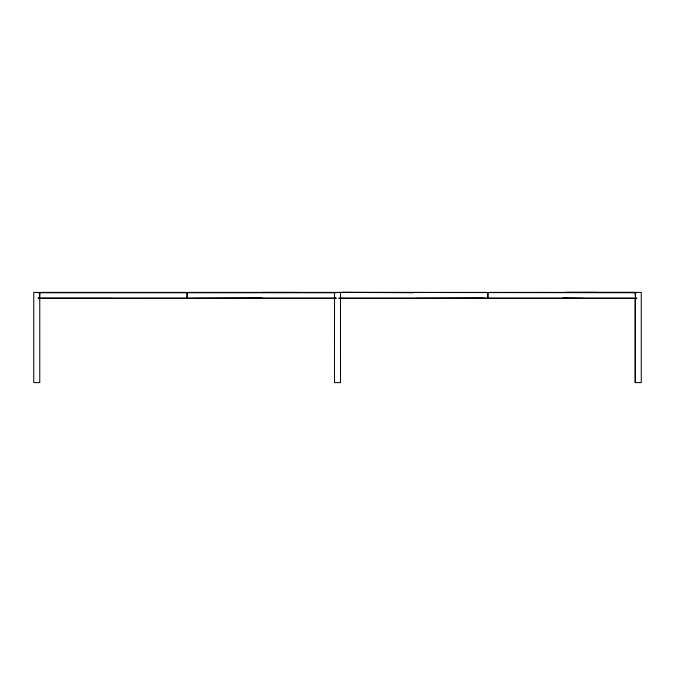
<?xml version="1.0" encoding="UTF-8"?>
<svg xmlns="http://www.w3.org/2000/svg" width="675" height="675" viewBox="0 0 675 675"><rect width="100%" height="100%" fill="white"/><g stroke="black" fill="none" stroke-linecap="round" stroke-linejoin="round"><path stroke-width="1.01" d="M334.969 298.055L336.082 298.046L38.171 298.055L39.758 298.055L39.758 292.748L39.487 298.055M42.424 298.409L111.94 298.409M186.747 298.046L186.747 292.748M262.313 298.046L192.797 298.409M334.513 298.409L334.496 382.615L340.504 382.615L340.504 298.409M334.842 298.409L335.078 298.055M340.504 298.046L340.504 292.748L340.504 298.055L341.128 298.055M415.336 298.409L483.789 298.08M487.493 298.055L487.493 292.748M634.787 298.409L635.588 298.409M635.234 382.615L635.251 298.409L635.234 382.615L641.25 382.615L641.25 292.393L33.75 292.393L33.75 382.615L39.766 382.615L39.766 298.409M566.511 292.393L596.303 292.385M566.511 298.401L563.06 298.055L583.622 298.392M343.17 292.393L412.687 292.739L409.236 292.393M565.709 292.393L634.787 292.393M38.171 292.748L336.082 292.748M636.829 292.748L338.808 292.393M338.918 298.055L636.829 298.055M38.171 298.409L336.082 298.409M338.918 298.409L636.829 298.409M262.313 292.393L299 292.427M334.606 298.055L335.365 298.055M340.487 298.409L340.504 382.615M488.253 292.748L488.253 298.055M187.507 292.748L187.507 298.046M334.496 292.748L334.496 298.055L334.496 292.748M635.521 298.046L635.242 292.748L635.529 298.055"/></g></svg>
